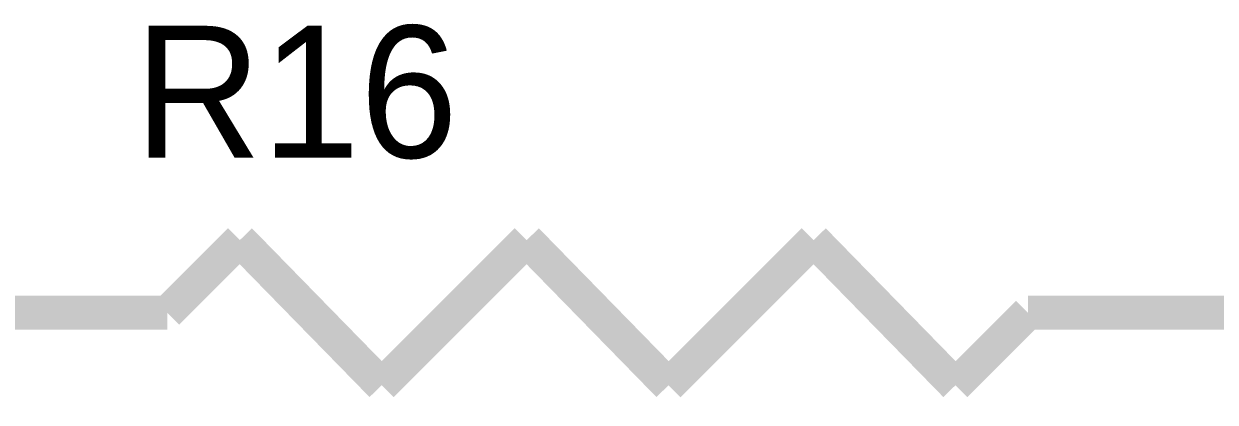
# Model space of a CAD drawing. Header units: inches. Extents: x 0 to 31.5, y 0 to 22.3.
# Drawn here: x 3.5534 to 3.9682, y 3.2686 to 3.4004 of the extents above; entities that cross this region are included whole.
import ezdxf

# ---------------------------------------------------------------- set-up
doc = ezdxf.new("R2010")
doc.units = ezdxf.units.IN
doc.header["$MEASUREMENT"] = 0
doc.layers.add('Sheet', color=255, linetype='Continuous')

msp = doc.modelspace()

# ---------------------------------------------------------------- linework, layer by layer
at = {"layer": 'Sheet'}
for points in [[(3.62861, 3.32502, 0.0118, 0.0118, 0), (3.60335, 3.29975, 0.0118, 0.0118, 0)], [(3.67799, 3.27448, 0.0118, 0.0118, 0), (3.62861, 3.32502, 0.0118, 0.0118, 0)], [(3.72851, 3.32502, 0.0118, 0.0118, 0), (3.67799, 3.27448, 0.0118, 0.0118, 0)], [(3.77789, 3.27448, 0.0118, 0.0118, 0), (3.72851, 3.32502, 0.0118, 0.0118, 0)], [(3.82841, 3.32502, 0.0118, 0.0118, 0), (3.77789, 3.27448, 0.0118, 0.0118, 0)], [(3.87779, 3.27448, 0.0118, 0.0118, 0), (3.82841, 3.32502, 0.0118, 0.0118, 0)], [(3.60335, 3.29975, 0.0118, 0.0118, 0), (3.50344, 3.29975, 0.0118, 0.0118, 0)], [(3.90305, 3.29975, 0.0118, 0.0118, 0), (3.87779, 3.27448, 0.0118, 0.0118, 0)], [(3.90305, 3.29975, 0.0118, 0.0118, 0), (4.00295, 3.29975, 0.0118, 0.0118, 0)]]:
    msp.add_lwpolyline(points, format="xyseb", dxfattribs=at)

# ---------------------------------------------------------------- texts
msp.add_text('R16', height=0.045941, dxfattribs=at).set_placement((3.59186, 3.35373))

doc.saveas('drawing.dxf')
